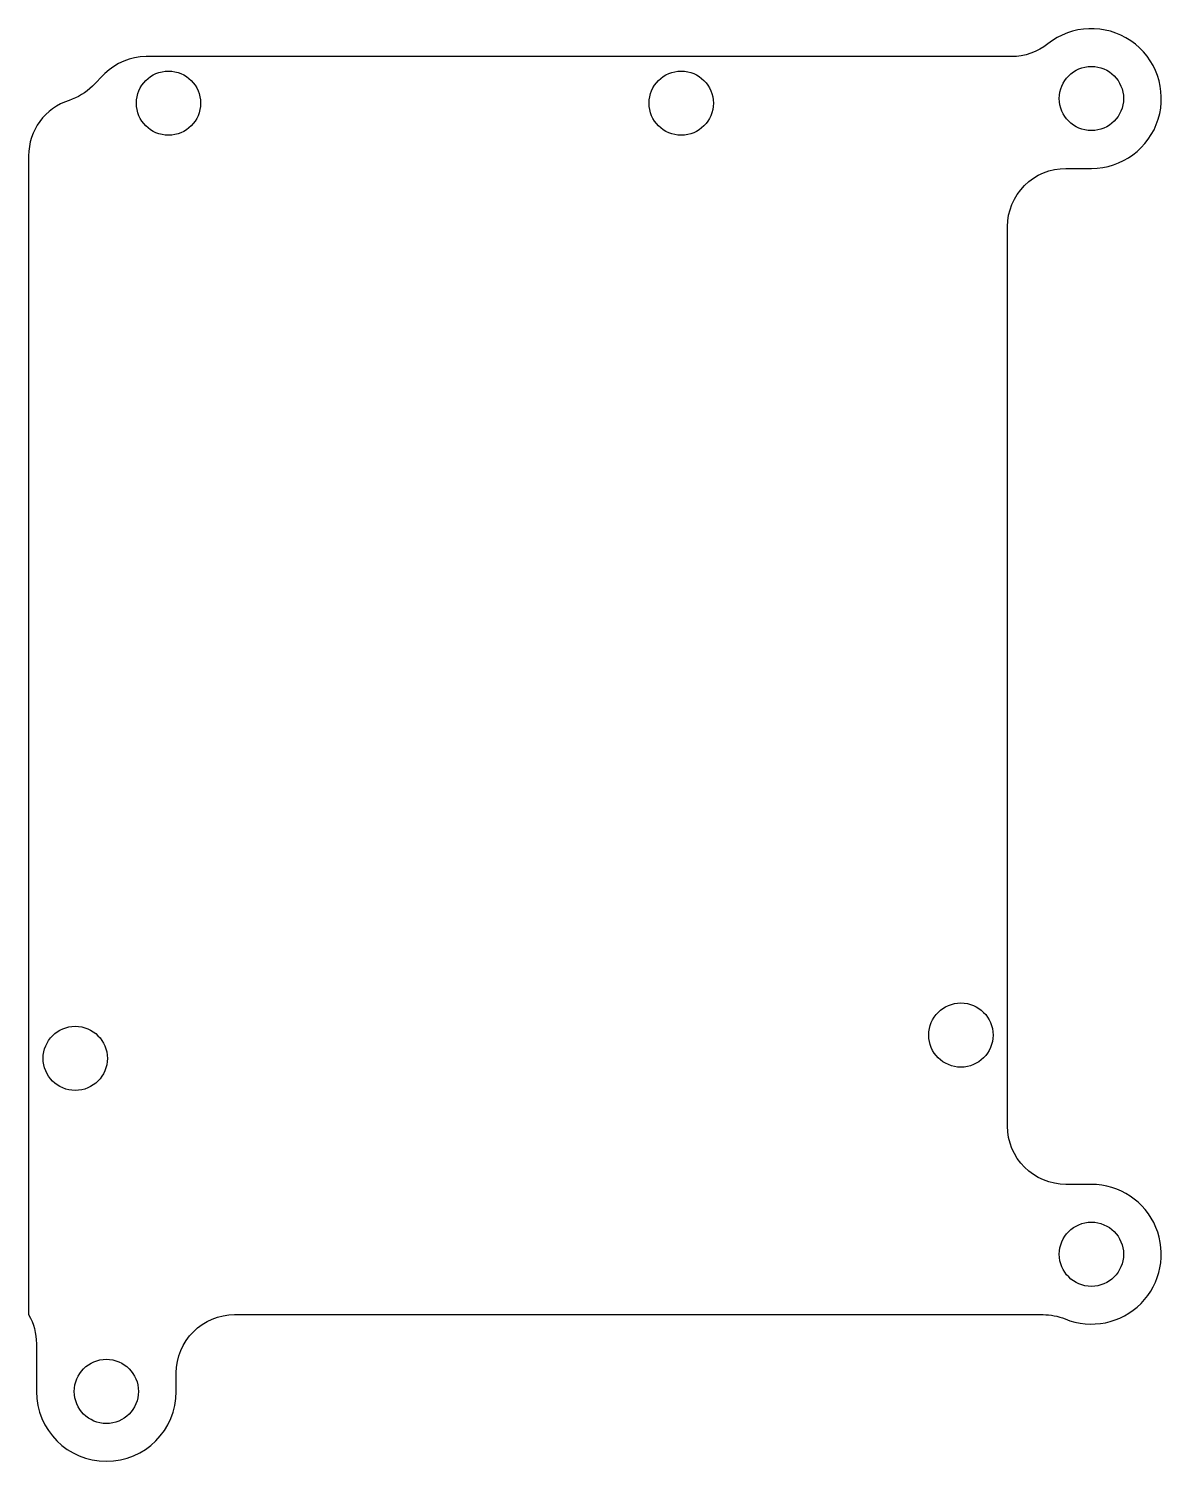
# Model space of a CAD drawing. Header units: inches. Extents: x -2.1 to 0.33, y -0.4 to 2.67.
import ezdxf

# ---------------------------------------------------------------- set-up
doc = ezdxf.new("R2010")
doc.units = ezdxf.units.IN
doc.header["$MEASUREMENT"] = 0

msp = doc.modelspace()

# ---------------------------------------------------------------- linework, layer by layer
msp.add_lwpolyline([(-2.0134, 2.5181, 0.325475), (-2.1, 2.3992), (-2.1, -0.0879, -0.131296), (-2.0833, -0.1502), (-2.0833, -0.2527, 1), (-1.7833, -0.2527), (-1.7833, -0.2129, -0.414214), (-1.6583, -0.0879), (0.0762, -0.0879, -0.097119), (0.1234, -0.0971, 1.215132), (0.18, 0.1917), (0.125, 0.1917, -0.414214), (0, 0.3167), (0, 2.2471, -0.414214), (0.125, 2.3721), (0.18, 2.3721, 1.409167), (0.0866, 2.6394, -0.169838), (0.0086, 2.6121), (-1.8482, 2.6121, 0.198912), (-1.9366, 2.5755), (-1.9634, 2.5487, -0.118867)], format="xyb", close=True)
for centre in [(0.18, 2.5221), (-1.8, 2.5121), (-0.7, 2.5121), (-0.1, 0.5121), (-2, 0.4621), (0.18, 0.0417), (-1.9333, -0.2527)]:
    msp.add_circle(centre, 0.0689)

doc.saveas('drawing.dxf')
